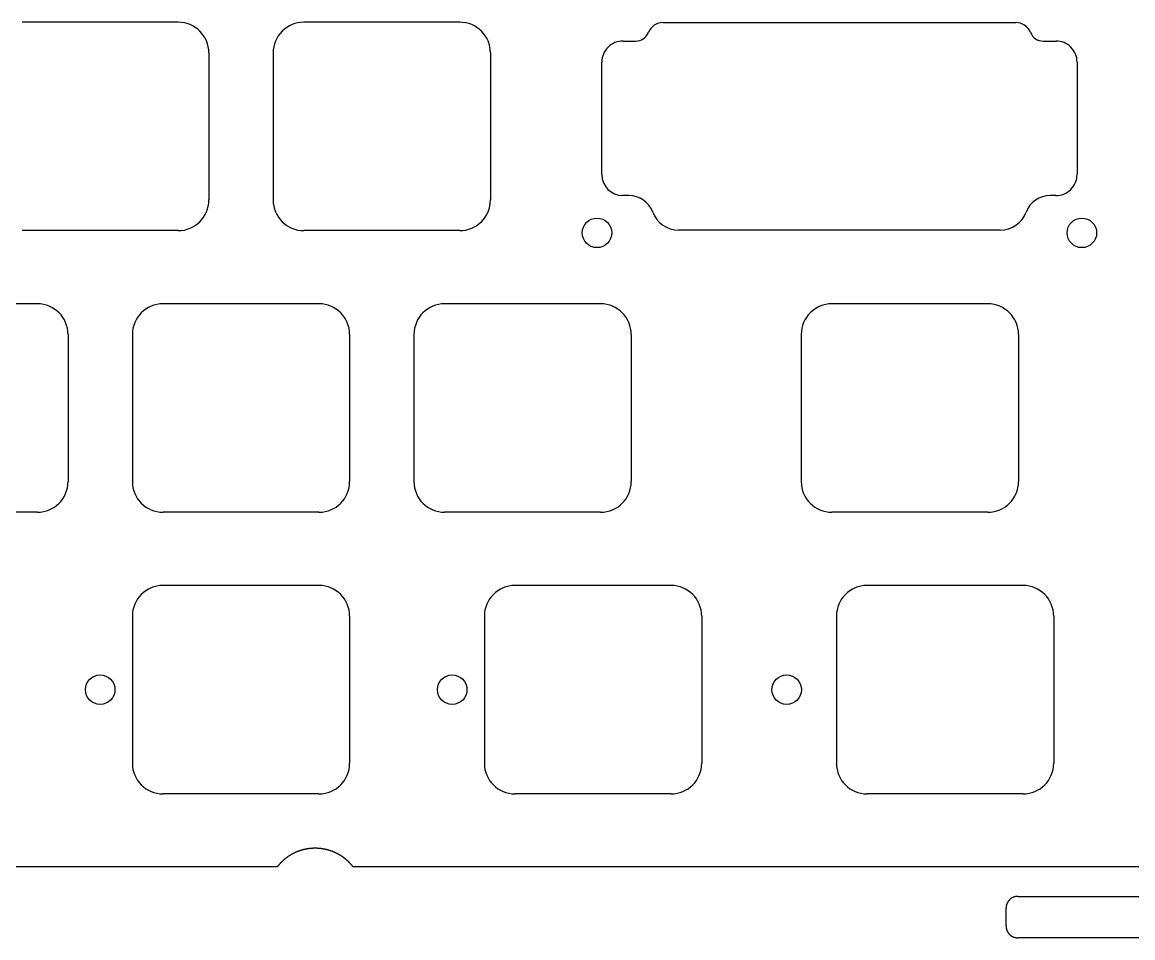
# Model space of a CAD drawing. Header units: millimetres. Extents: x -11 to 340, y -118 to 18.
# Drawn here: x 199.5 to 274.6, y -116.8 to -54.9 of the extents above; entities that cross this region are included whole.
import ezdxf

# ---------------------------------------------------------------- set-up
doc = ezdxf.new("R2010")
doc.units = ezdxf.units.MM
doc.header["$MEASUREMENT"] = 0
doc.layers.add('BLACK', color=7, linetype='CONTINUOUS')

msp = doc.modelspace()

# ---------------------------------------------------------------- linework, layer by layer
at = {"layer": 'BLACK', "linetype": 'Continuous'}
for p, q in [((199.512501, -54.862502), (199.512501, -54.8625)), ((210.0625, -54.8625), (199.512501, -54.8625)), ((218.562501, -54.862502), (218.562501, -54.8625)), ((229.1125, -54.8625), (218.562501, -54.8625)), ((242.866125, -54.884911), (242.866125, -54.8849)), ((242.866125, -54.8849), (266.721325, -54.8849)), ((240.155262, -56.13706), (241.008825, -56.13706)), ((241.008825, -56.137048), (241.008825, -56.13706)), ((268.578525, -56.13706), (269.444125, -56.13706)), ((212.137501, -56.9375), (212.137501, -66.8875)), ((216.487501, -56.9375), (216.487501, -66.8875)), ((231.187501, -56.9375), (231.187501, -66.8875)), ((238.718235, -65.16294), (238.718235, -57.5622)), ((270.869115, -57.56206), (270.869115, -65.1629)), ((240.547325, -66.58794), (240.143225, -66.58794)), ((269.432208, -66.58794), (269.040075, -66.58794)), ((210.062501, -68.9625), (199.5125, -68.9625)), ((210.062501, -68.962501), (210.062501, -68.9625)), ((229.112501, -68.9625), (218.5625, -68.9625)), ((229.112501, -68.962501), (229.112501, -68.9625)), ((265.669175, -68.92441), (243.918325, -68.92441)), ((200.5375, -73.9125), (189.9875, -73.9125)), ((219.5875, -73.9125), (209.0375, -73.9125)), ((238.6375, -73.9125), (228.087499, -73.9125)), ((264.83125, -73.9125), (254.281249, -73.9125)), ((202.6125, -75.9875), (202.6125, -85.9375)), ((202.612502, -75.9875), (202.6125, -75.9875)), ((206.9625, -75.9875), (206.9625, -85.9375)), ((221.6625, -75.9875), (221.6625, -85.9375)), ((221.662502, -75.9875), (221.6625, -75.9875)), ((226.0125, -75.9875), (226.0125, -85.937501)), ((240.7125, -75.9875), (240.7125, -85.9375)), ((252.20625, -75.9875), (252.20625, -85.937501)), ((266.90625, -75.9875), (266.90625, -85.9375)), ((200.5375, -88.0125), (189.9875, -88.0125)), ((219.5875, -88.0125), (209.0375, -88.0125)), ((238.6375, -88.0125), (228.0875, -88.0125)), ((264.83125, -88.0125), (254.28125, -88.0125)), ((219.5875, -92.9625), (209.037499, -92.9625)), ((243.4, -92.9625), (232.849999, -92.9625)), ((267.2125, -92.9625), (256.662499, -92.9625)), ((206.9625, -95.0375), (206.9625, -104.987501)), ((221.6625, -95.0375), (221.6625, -104.9875)), ((230.775, -95.0375), (230.775, -104.987501)), ((245.475, -95.0375), (245.475, -104.9875)), ((254.5875, -95.0375), (254.5875, -104.987501)), ((269.2875, -95.0375), (269.2875, -104.9875)), ((219.5875, -107.0625), (209.0375, -107.0625)), ((243.4, -107.0625), (232.85, -107.0625)), ((267.2125, -107.0625), (256.6625, -107.0625)), ((217.688993, -111.184133), (217.682042, -111.188222)), ((217.695956, -111.180062), (217.688993, -111.184133)), ((217.702926, -111.176009), (217.695956, -111.180062)), ((217.709907, -111.171973), (217.702926, -111.176009)), ((217.716895, -111.167956), (217.709907, -111.171973)), ((217.723894, -111.163956), (217.716895, -111.167956)), ((217.730901, -111.159974), (217.723894, -111.163956)), ((217.737918, -111.15601), (217.730901, -111.159974)), ((217.744942, -111.152064), (217.737918, -111.15601)), ((217.751978, -111.148135), (217.744942, -111.152064)), ((217.75902, -111.144226), (217.751978, -111.148135)), ((217.766074, -111.140333), (217.75902, -111.144226)), ((217.773134, -111.136459), (217.766074, -111.140333)), ((217.780205, -111.132602), (217.773134, -111.136459)), ((217.787283, -111.128764), (217.780205, -111.132602)), ((217.794372, -111.124943), (217.787283, -111.128764)), ((217.801467, -111.121141), (217.794372, -111.124943)), ((217.808574, -111.117356), (217.801467, -111.121141)), ((217.815687, -111.11359), (217.808574, -111.117356)), ((217.822811, -111.10984), (217.815687, -111.11359)), ((217.829941, -111.106111), (217.822811, -111.10984)), ((217.837082, -111.102398), (217.829941, -111.106111)), ((217.84423, -111.098704), (217.837082, -111.102398)), ((217.851388, -111.095027), (217.84423, -111.098704)), ((217.858553, -111.09137), (217.851388, -111.095027)), ((217.865729, -111.087729), (217.858553, -111.09137)), ((217.87291, -111.084108), (217.865729, -111.087729)), ((217.880103, -111.080503), (217.87291, -111.084108)), ((217.887301, -111.076918), (217.880103, -111.080503)), ((217.894511, -111.07335), (217.887301, -111.076918)), ((217.901726, -111.069802), (217.894511, -111.07335)), ((217.908952, -111.06627), (217.901726, -111.069802)), ((217.916184, -111.062758), (217.908952, -111.06627)), ((217.923427, -111.059263), (217.916184, -111.062758)), ((217.930676, -111.055787), (217.923427, -111.059263)), ((217.937935, -111.052328), (217.930676, -111.055787)), ((217.9452, -111.048889), (217.937935, -111.052328)), ((217.952475, -111.045467), (217.9452, -111.048889)), ((217.959757, -111.042064), (217.952475, -111.045467)), ((217.967048, -111.038679), (217.959757, -111.042064)), ((217.974346, -111.035313), (217.967048, -111.038679)), ((217.981653, -111.031964), (217.974346, -111.035313)), ((217.988967, -111.028634), (217.981653, -111.031964)), ((217.996291, -111.025322), (217.988967, -111.028634)), ((218.00362, -111.022029), (217.996291, -111.025322)), ((218.01096, -111.018754), (218.00362, -111.022029)), ((218.018305, -111.015498), (218.01096, -111.018754)), ((218.02566, -111.01226), (218.018305, -111.015498)), ((218.033021, -111.009041), (218.02566, -111.01226)), ((218.040392, -111.005839), (218.033021, -111.009041)), ((218.047768, -111.002657), (218.040392, -111.005839)), ((218.055154, -110.999492), (218.047768, -111.002657)), ((218.062546, -110.996347), (218.055154, -110.999492)), ((218.069947, -110.993219), (218.062546, -110.996347)), ((218.077354, -110.990111), (218.069947, -110.993219)), ((218.084771, -110.987021), (218.077354, -110.990111)), ((218.092193, -110.983949), (218.084771, -110.987021)), ((218.099624, -110.980896), (218.092193, -110.983949)), ((218.107061, -110.977862), (218.099624, -110.980896)), ((218.114508, -110.974846), (218.107061, -110.977862)), ((218.121959, -110.971849), (218.114508, -110.974846)), ((218.129421, -110.96887), (218.121959, -110.971849)), ((218.136887, -110.96591), (218.129421, -110.96887)), ((218.144363, -110.962968), (218.136887, -110.96591)), ((218.151844, -110.960046), (218.144363, -110.962968)), ((218.159334, -110.957141), (218.151844, -110.960046)), ((218.166829, -110.954256), (218.159334, -110.957141)), ((218.174334, -110.951389), (218.166829, -110.954256)), ((218.181844, -110.948542), (218.174334, -110.951389)), ((218.189362, -110.945712), (218.181844, -110.948542)), ((218.196886, -110.942902), (218.189362, -110.945712)), ((218.204419, -110.94011), (218.196886, -110.942902)), ((218.211956, -110.937337), (218.204419, -110.94011)), ((218.219503, -110.934582), (218.211956, -110.937337)), ((218.227054, -110.931847), (218.219503, -110.934582)), ((218.234615, -110.92913), (218.227054, -110.931847)), ((218.24218, -110.926433), (218.234615, -110.92913)), ((218.249754, -110.923753), (218.24218, -110.926433)), ((218.257332, -110.921094), (218.249754, -110.923753)), ((218.264919, -110.918452), (218.257332, -110.921094)), ((218.272511, -110.91583), (218.264919, -110.918452)), ((218.280112, -110.913226), (218.272511, -110.91583)), ((218.287717, -110.910642), (218.280112, -110.913226)), ((218.295331, -110.908076), (218.287717, -110.910642)), ((218.302949, -110.905529), (218.295331, -110.908076)), ((218.310576, -110.903001), (218.302949, -110.905529)), ((218.318207, -110.900492), (218.310576, -110.903001)), ((218.325846, -110.898002), (218.318207, -110.900492)), ((218.33349, -110.895531), (218.325846, -110.898002)), ((218.341142, -110.893079), (218.33349, -110.895531)), ((218.348798, -110.890646), (218.341142, -110.893079)), ((218.356463, -110.888232), (218.348798, -110.890646)), ((218.364131, -110.885838), (218.356463, -110.888232)), ((218.371808, -110.883461), (218.364131, -110.885838)), ((218.379489, -110.881105), (218.371808, -110.883461)), ((218.387178, -110.878767), (218.379489, -110.881105)), ((218.394871, -110.876449), (218.387178, -110.878767)), ((218.402573, -110.874149), (218.394871, -110.876449)), ((218.410278, -110.871869), (218.402573, -110.874149)), ((218.41799, -110.869607), (218.410278, -110.871869)), ((218.425707, -110.867365), (218.41799, -110.869607)), ((218.433432, -110.865142), (218.425707, -110.867365)), ((218.44116, -110.862938), (218.433432, -110.865142)), ((218.448896, -110.860753), (218.44116, -110.862938)), ((218.456636, -110.858588), (218.448896, -110.860753)), ((218.464383, -110.856441), (218.456636, -110.858588)), ((218.472134, -110.854315), (218.464383, -110.856441)), ((218.479893, -110.852206), (218.472134, -110.854315)), ((218.487655, -110.850118), (218.479893, -110.852206)), ((218.495425, -110.848048), (218.487655, -110.850118)), ((218.503198, -110.845998), (218.495425, -110.848048)), ((218.510978, -110.843967), (218.503198, -110.845998)), ((218.518762, -110.841956), (218.510978, -110.843967)), ((218.526553, -110.839963), (218.518762, -110.841956)), ((218.534348, -110.837991), (218.526553, -110.839963)), ((218.542149, -110.836037), (218.534348, -110.837991)), ((218.549954, -110.834103), (218.542149, -110.836037)), ((218.557766, -110.832187), (218.549954, -110.834103)), ((218.565581, -110.830292), (218.557766, -110.832187)), ((218.573403, -110.828416), (218.565581, -110.830292)), ((218.581228, -110.826559), (218.573403, -110.828416)), ((218.58906, -110.824721), (218.581228, -110.826559)), ((218.596895, -110.822903), (218.58906, -110.824721)), ((218.604737, -110.821104), (218.596895, -110.822903)), ((218.612582, -110.819325), (218.604737, -110.821104)), ((218.620433, -110.817565), (218.612582, -110.819325)), ((218.628287, -110.815825), (218.620433, -110.817565)), ((218.636148, -110.814104), (218.628287, -110.815825)), ((218.644011, -110.812403), (218.636148, -110.814104)), ((218.651881, -110.81072), (218.644011, -110.812403)), ((218.659754, -110.809058), (218.651881, -110.81072)), ((218.667633, -110.807415), (218.659754, -110.809058)), ((218.675515, -110.805792), (218.667633, -110.807415)), ((218.683403, -110.804187), (218.675515, -110.805792)), ((218.691293, -110.802603), (218.683403, -110.804187)), ((218.69919, -110.801038), (218.691293, -110.802603)), ((218.707089, -110.799493), (218.69919, -110.801038)), ((218.714994, -110.797967), (218.707089, -110.799493)), ((218.722902, -110.796461), (218.714994, -110.797967)), ((218.730815, -110.794974), (218.722902, -110.796461)), ((218.738731, -110.793507), (218.730815, -110.794974)), ((218.746653, -110.792059), (218.738731, -110.793507)), ((218.754577, -110.790632), (218.746653, -110.792059)), ((218.762506, -110.789223), (218.754577, -110.790632)), ((218.770438, -110.787835), (218.762506, -110.789223)), ((218.778375, -110.786466), (218.770438, -110.787835)), ((218.786315, -110.785117), (218.778375, -110.786466)), ((218.794259, -110.783787), (218.786315, -110.785117)), ((218.802206, -110.782477), (218.794259, -110.783787)), ((218.810158, -110.781186), (218.802206, -110.782477)), ((218.818113, -110.779916), (218.810158, -110.781186)), ((218.826072, -110.778665), (218.818113, -110.779916)), ((218.834033, -110.777434), (218.826072, -110.778665)), ((218.841999, -110.776222), (218.834033, -110.777434)), ((218.849968, -110.77503), (218.841999, -110.776222)), ((218.857941, -110.773858), (218.849968, -110.77503)), ((218.865916, -110.772706), (218.857941, -110.773858)), ((218.873895, -110.771573), (218.865916, -110.772706)), ((218.881877, -110.77046), (218.873895, -110.771573)), ((218.889863, -110.769367), (218.881877, -110.77046)), ((218.89785, -110.768294), (218.889863, -110.769367)), ((218.905843, -110.76724), (218.89785, -110.768294)), ((218.913837, -110.766207), (218.905843, -110.76724)), ((218.921835, -110.765193), (218.913837, -110.766207)), ((218.929834, -110.764198), (218.921835, -110.765193)), ((218.937838, -110.763224), (218.929834, -110.764198)), ((218.945844, -110.762269), (218.937838, -110.763224)), ((218.953854, -110.761335), (218.945844, -110.762269)), ((218.961865, -110.76042), (218.953854, -110.761335)), ((218.96988, -110.759525), (218.961865, -110.76042)), ((218.977896, -110.758649), (218.96988, -110.759525)), ((218.985916, -110.757794), (218.977896, -110.758649)), ((218.993937, -110.756958), (218.985916, -110.757794)), ((219.001962, -110.756143), (218.993937, -110.756958)), ((219.009989, -110.755347), (219.001962, -110.756143)), ((219.018019, -110.754571), (219.009989, -110.755347)), ((219.02605, -110.753815), (219.018019, -110.754571)), ((219.034084, -110.753078), (219.02605, -110.753815)), ((219.04212, -110.752362), (219.034084, -110.753078)), ((219.050159, -110.751666), (219.04212, -110.752362)), ((219.058198, -110.750989), (219.050159, -110.751666)), ((219.066241, -110.750333), (219.058198, -110.750989)), ((219.074285, -110.749696), (219.066241, -110.750333)), ((219.082332, -110.749079), (219.074285, -110.749696)), ((219.09038, -110.748482), (219.082332, -110.749079)), ((219.098431, -110.747905), (219.09038, -110.748482)), ((219.106482, -110.747348), (219.098431, -110.747905)), ((219.114536, -110.746811), (219.106482, -110.747348)), ((219.122591, -110.746294), (219.114536, -110.746811)), ((219.130649, -110.745797), (219.122591, -110.746294)), ((219.138707, -110.745319), (219.130649, -110.745797)), ((219.146767, -110.744862), (219.138707, -110.745319)), ((219.154828, -110.744425), (219.146767, -110.744862)), ((219.162892, -110.744007), (219.154828, -110.744425)), ((219.170956, -110.74361), (219.162892, -110.744007)), ((219.179022, -110.743232), (219.170956, -110.74361)), ((219.187089, -110.742875), (219.179022, -110.743232)), ((219.195157, -110.742537), (219.187089, -110.742875)), ((219.203226, -110.74222), (219.195157, -110.742537)), ((219.211297, -110.741922), (219.203226, -110.74222)), ((219.219368, -110.741644), (219.211297, -110.741922)), ((219.227441, -110.741387), (219.219368, -110.741644)), ((219.235514, -110.741149), (219.227441, -110.741387)), ((219.243589, -110.740931), (219.235514, -110.741149)), ((219.251664, -110.740734), (219.243589, -110.740931)), ((219.259741, -110.740556), (219.251664, -110.740734)), ((219.267817, -110.740398), (219.259741, -110.740556)), ((219.275895, -110.740261), (219.267817, -110.740398)), ((219.283972, -110.740143), (219.275895, -110.740261)), ((219.292051, -110.740045), (219.283972, -110.740143)), ((219.30013, -110.739968), (219.292051, -110.740045)), ((219.30821, -110.73991), (219.30013, -110.739968)), ((219.31629, -110.739872), (219.30821, -110.73991)), ((219.324371, -110.739854), (219.31629, -110.739872)), ((219.332451, -110.739857), (219.324371, -110.739854)), ((219.340532, -110.739879), (219.332451, -110.739857)), ((219.348613, -110.739921), (219.340532, -110.739879)), ((219.356695, -110.739984), (219.348613, -110.739921)), ((219.364776, -110.740066), (219.356695, -110.739984)), ((219.372857, -110.740168), (219.364776, -110.740066)), ((219.380938, -110.740291), (219.372857, -110.740168)), ((219.38902, -110.740433), (219.380938, -110.740291)), ((219.397101, -110.740595), (219.38902, -110.740433)), ((219.405182, -110.740778), (219.397101, -110.740595)), ((219.413262, -110.74098), (219.405182, -110.740778)), ((219.421343, -110.741202), (219.413262, -110.74098)), ((219.429423, -110.741445), (219.421343, -110.741202)), ((219.437503, -110.741707), (219.429423, -110.741445)), ((219.445582, -110.741989), (219.437503, -110.741707)), ((219.453661, -110.742292), (219.445582, -110.741989)), ((219.461738, -110.742614), (219.453661, -110.742292)), ((219.469816, -110.742956), (219.461738, -110.742614)), ((219.477892, -110.743319), (219.469816, -110.742956)), ((219.485969, -110.743701), (219.477892, -110.743319)), ((219.494044, -110.744103), (219.485969, -110.743701)), ((219.502118, -110.744526), (219.494044, -110.744103)), ((219.510191, -110.744968), (219.502118, -110.744526)), ((219.518264, -110.74543), (219.510191, -110.744968)), ((219.526335, -110.745912), (219.518264, -110.74543)), ((219.534406, -110.746415), (219.526335, -110.745912)), ((219.542475, -110.746937), (219.534406, -110.746415)), ((219.550543, -110.747479), (219.542475, -110.746937)), ((219.55861, -110.748041), (219.550543, -110.747479)), ((219.566675, -110.748623), (219.55861, -110.748041)), ((219.574739, -110.749225), (219.566675, -110.748623)), ((219.582802, -110.749847), (219.574739, -110.749225)), ((219.590863, -110.750489), (219.582802, -110.749847)), ((219.598923, -110.751151), (219.590863, -110.750489)), ((219.606981, -110.751833), (219.598923, -110.751151)), ((219.615038, -110.752534), (219.606981, -110.751833)), ((219.623093, -110.753256), (219.615038, -110.752534)), ((219.631146, -110.753998), (219.623093, -110.753256)), ((219.639197, -110.754759), (219.631146, -110.753998)), ((219.647247, -110.75554), (219.639197, -110.754759)), ((219.655294, -110.756342), (219.647247, -110.75554)), ((219.66334, -110.757163), (219.655294, -110.756342)), ((219.671384, -110.758004), (219.66334, -110.757163)), ((219.679425, -110.758865), (219.671384, -110.758004)), ((219.687465, -110.759746), (219.679425, -110.758865)), ((219.695502, -110.760647), (219.687465, -110.759746)), ((219.703537, -110.761568), (219.695502, -110.760647)), ((219.711569, -110.762508), (219.703537, -110.761568)), ((219.7196, -110.763469), (219.711569, -110.762508)), ((219.735653, -110.765449), (219.7196, -110.763469)), ((219.751696, -110.767509), (219.735653, -110.765449)), ((219.767729, -110.769648), (219.751696, -110.767509)), ((219.783751, -110.771866), (219.767729, -110.769648)), ((219.799762, -110.774163), (219.783751, -110.771866)), ((219.81576, -110.77654), (219.799762, -110.774163)), ((219.831746, -110.778995), (219.81576, -110.77654)), ((219.84772, -110.78153), (219.831746, -110.778995)), ((219.86368, -110.784144), (219.84772, -110.78153)), ((219.879627, -110.786836), (219.86368, -110.784144)), ((219.89556, -110.789607), (219.879627, -110.786836)), ((219.911478, -110.792457), (219.89556, -110.789607)), ((219.927382, -110.795385), (219.911478, -110.792457)), ((219.94327, -110.798392), (219.927382, -110.795385)), ((219.959142, -110.801477), (219.94327, -110.798392)), ((219.974998, -110.804641), (219.959142, -110.801477)), ((219.990838, -110.807883), (219.974998, -110.804641)), ((220.00666, -110.811203), (219.990838, -110.807883)), ((220.022465, -110.814601), (220.00666, -110.811203)), ((220.038252, -110.818077), (220.022465, -110.814601)), ((220.05402, -110.821631), (220.038252, -110.818077)), ((220.06977, -110.825262), (220.05402, -110.821631)), ((220.085501, -110.828972), (220.06977, -110.825262)), ((220.101211, -110.832758), (220.085501, -110.828972)), ((220.116902, -110.836623), (220.101211, -110.832758)), ((220.132573, -110.840564), (220.116902, -110.836623)), ((220.148222, -110.844583), (220.132573, -110.840564)), ((220.16385, -110.848679), (220.148222, -110.844583)), ((220.179456, -110.852852), (220.16385, -110.848679)), ((220.19504, -110.857102), (220.179456, -110.852852)), ((220.210602, -110.861428), (220.19504, -110.857102)), ((220.226141, -110.865831), (220.210602, -110.861428)), ((220.241656, -110.870311), (220.226141, -110.865831)), ((220.257147, -110.874867), (220.241656, -110.870311)), ((220.272614, -110.879499), (220.257147, -110.874867)), ((220.288057, -110.884207), (220.272614, -110.879499)), ((220.303474, -110.888992), (220.288057, -110.884207)), ((220.318866, -110.893852), (220.303474, -110.888992)), ((220.334233, -110.898788), (220.318866, -110.893852)), ((220.349573, -110.903799), (220.334233, -110.898788)), ((220.364886, -110.908886), (220.349573, -110.903799)), ((220.380172, -110.914048), (220.364886, -110.908886)), ((220.395431, -110.919285), (220.380172, -110.914048)), ((220.410662, -110.924598), (220.395431, -110.919285)), ((220.425865, -110.929985), (220.410662, -110.924598)), ((220.44104, -110.935447), (220.425865, -110.929985)), ((220.456185, -110.940983), (220.44104, -110.935447)), ((220.471301, -110.946594), (220.456185, -110.940983)), ((220.486388, -110.952279), (220.471301, -110.946594)), ((220.501444, -110.958038), (220.486388, -110.952279)), ((220.51647, -110.963872), (220.501444, -110.958038)), ((220.531464, -110.969779), (220.51647, -110.963872)), ((220.546428, -110.975759), (220.531464, -110.969779)), ((220.56136, -110.981813), (220.546428, -110.975759)), ((220.576261, -110.987941), (220.56136, -110.981813)), ((220.591128, -110.994142), (220.576261, -110.987941)), ((220.605964, -111.000415), (220.591128, -110.994142)), ((220.620766, -111.006762), (220.605964, -111.000415)), ((220.635534, -111.013181), (220.620766, -111.006762)), ((220.650269, -111.019673), (220.635534, -111.013181)), ((220.66497, -111.026237), (220.650269, -111.019673)), ((220.679637, -111.032873), (220.66497, -111.026237)), ((220.694269, -111.039581), (220.679637, -111.032873)), ((220.708865, -111.046362), (220.694269, -111.039581)), ((220.723426, -111.053213), (220.708865, -111.046362)), ((220.737951, -111.060137), (220.723426, -111.053213)), ((220.75244, -111.067131), (220.737951, -111.060137)), ((220.766893, -111.074197), (220.75244, -111.067131)), ((220.781309, -111.081334), (220.766893, -111.074197)), ((220.795687, -111.088542), (220.781309, -111.081334)), ((220.810029, -111.09582), (220.795687, -111.088542)), ((220.824332, -111.103169), (220.810029, -111.09582)), ((220.838597, -111.110588), (220.824332, -111.103169)), ((220.852824, -111.118077), (220.838597, -111.110588)), ((220.867012, -111.125637), (220.852824, -111.118077)), ((220.881161, -111.133266), (220.867012, -111.125637)), ((220.89527, -111.140964), (220.881161, -111.133266)), ((220.90934, -111.148732), (220.89527, -111.140964)), ((220.92337, -111.15657), (220.90934, -111.148732)), ((220.937359, -111.164476), (220.92337, -111.15657)), ((220.951308, -111.172451), (220.937359, -111.164476)), ((220.965216, -111.180495), (220.951308, -111.172451)), ((220.979083, -111.188608), (220.965216, -111.180495)), ((216.814185, -111.932212), (216.809087, -111.938458)), ((216.819298, -111.925977), (216.814185, -111.932212)), ((216.824426, -111.919756), (216.819298, -111.925977)), ((216.829569, -111.913546), (216.824426, -111.919756)), ((216.834728, -111.907351), (216.829569, -111.913546)), ((216.839903, -111.901167), (216.834728, -111.907351)), ((216.845092, -111.894997), (216.839903, -111.901167)), ((216.850298, -111.888839), (216.845092, -111.894997)), ((216.855518, -111.882695), (216.850298, -111.888839)), ((216.860753, -111.876563), (216.855518, -111.882695)), ((216.866004, -111.870445), (216.860753, -111.876563)), ((216.87127, -111.864339), (216.866004, -111.870445)), ((216.87655, -111.858247), (216.87127, -111.864339)), ((216.881847, -111.852167), (216.87655, -111.858247)), ((216.887158, -111.846101), (216.881847, -111.852167)), ((216.892484, -111.840048), (216.887158, -111.846101)), ((216.897825, -111.834009), (216.892484, -111.840048)), ((216.903181, -111.827982), (216.897825, -111.834009)), ((216.908552, -111.821969), (216.903181, -111.827982)), ((216.913938, -111.815969), (216.908552, -111.821969)), ((216.919338, -111.809983), (216.913938, -111.815969)), ((216.924754, -111.80401), (216.919338, -111.809983)), ((216.930184, -111.798051), (216.924754, -111.80401)), ((216.935629, -111.792104), (216.930184, -111.798051)), ((216.941089, -111.786172), (216.935629, -111.792104)), ((216.946564, -111.780253), (216.941089, -111.786172)), ((216.952053, -111.774348), (216.946564, -111.780253)), ((216.957557, -111.768456), (216.952053, -111.774348)), ((216.963075, -111.762578), (216.957557, -111.768456)), ((216.968608, -111.756714), (216.963075, -111.762578)), ((216.974155, -111.750864), (216.968608, -111.756714)), ((216.979717, -111.745027), (216.974155, -111.750864)), ((216.985294, -111.739204), (216.979717, -111.745027)), ((216.990885, -111.733395), (216.985294, -111.739204)), ((216.99649, -111.7276), (216.990885, -111.733395)), ((217.002109, -111.721819), (216.99649, -111.7276)), ((217.007743, -111.716052), (217.002109, -111.721819)), ((217.013391, -111.710298), (217.007743, -111.716052)), ((217.019054, -111.704559), (217.013391, -111.710298)), ((217.024731, -111.698834), (217.019054, -111.704559)), ((217.030421, -111.693123), (217.024731, -111.698834)), ((217.041845, -111.681744), (217.030421, -111.693123)), ((217.053326, -111.670421), (217.041845, -111.681744)), ((217.064862, -111.659155), (217.053326, -111.670421)), ((217.076454, -111.647947), (217.064862, -111.659155)), ((217.088101, -111.636797), (217.076454, -111.647947)), ((217.099804, -111.625704), (217.088101, -111.636797)), ((217.111561, -111.61467), (217.099804, -111.625704)), ((217.123373, -111.603694), (217.111561, -111.61467)), ((217.135239, -111.592777), (217.123373, -111.603694)), ((217.14716, -111.581919), (217.135239, -111.592777)), ((217.159133, -111.571121), (217.14716, -111.581919)), ((217.171161, -111.560382), (217.159133, -111.571121)), ((217.183241, -111.549703), (217.171161, -111.560382)), ((217.195374, -111.539083), (217.183241, -111.549703)), ((217.20756, -111.528525), (217.195374, -111.539083)), ((217.219798, -111.518027), (217.20756, -111.528525)), ((217.232087, -111.507589), (217.219798, -111.518027)), ((217.244429, -111.497213), (217.232087, -111.507589)), ((217.256821, -111.486898), (217.244429, -111.497213)), ((217.269265, -111.476645), (217.256821, -111.486898)), ((217.281759, -111.466454), (217.269265, -111.476645)), ((217.294304, -111.456325), (217.281759, -111.466454)), ((217.306899, -111.446258), (217.294304, -111.456325)), ((217.319543, -111.436254), (217.306899, -111.446258)), ((217.332237, -111.426313), (217.319543, -111.436254)), ((217.340279, -111.420067), (217.332237, -111.426313)), ((217.346729, -111.415086), (217.340279, -111.420067)), ((217.353188, -111.410123), (217.346729, -111.415086)), ((217.359659, -111.405176), (217.353188, -111.410123)), ((217.366139, -111.400248), (217.359659, -111.405176)), ((217.372631, -111.395335), (217.366139, -111.400248)), ((217.379131, -111.390442), (217.372631, -111.395335)), ((217.385644, -111.385564), (217.379131, -111.390442)), ((217.392165, -111.380705), (217.385644, -111.385564)), ((217.398698, -111.375861), (217.392165, -111.380705)), ((217.405239, -111.371037), (217.398698, -111.375861)), ((217.411793, -111.366228), (217.405239, -111.371037)), ((217.418355, -111.361438), (217.411793, -111.366228)), ((217.424929, -111.356664), (217.418355, -111.361438)), ((217.431512, -111.351908), (217.424929, -111.356664)), ((217.438106, -111.347169), (217.431512, -111.351908)), ((217.444709, -111.342448), (217.438106, -111.347169)), ((217.451324, -111.337744), (217.444709, -111.342448)), ((217.457947, -111.333058), (217.451324, -111.337744)), ((217.464582, -111.328388), (217.457947, -111.333058)), ((217.471225, -111.323736), (217.464582, -111.328388)), ((217.47788, -111.319101), (217.471225, -111.323736)), ((217.484543, -111.314485), (217.47788, -111.319101)), ((217.491218, -111.309885), (217.484543, -111.314485)), ((217.497901, -111.305303), (217.491218, -111.309885)), ((217.504596, -111.300738), (217.497901, -111.305303)), ((217.511299, -111.296191), (217.504596, -111.300738)), ((217.518014, -111.291661), (217.511299, -111.296191)), ((217.524736, -111.287149), (217.518014, -111.291661)), ((217.531471, -111.282654), (217.524736, -111.287149)), ((217.538213, -111.278177), (217.531471, -111.282654)), ((217.544967, -111.273717), (217.538213, -111.278177)), ((217.551729, -111.269275), (217.544967, -111.273717)), ((217.558502, -111.26485), (217.551729, -111.269275)), ((217.565283, -111.260444), (217.558502, -111.26485)), ((217.572076, -111.256054), (217.565283, -111.260444)), ((217.578877, -111.251682), (217.572076, -111.256054)), ((217.585689, -111.247327), (217.578877, -111.251682)), ((217.592508, -111.242991), (217.585689, -111.247327)), ((217.59934, -111.238672), (217.592508, -111.242991)), ((217.606179, -111.234371), (217.59934, -111.238672)), ((217.613029, -111.230086), (217.606179, -111.234371)), ((217.619887, -111.225821), (217.613029, -111.230086)), ((217.626756, -111.221572), (217.619887, -111.225821)), ((217.633633, -111.217342), (217.626756, -111.221572)), ((217.640522, -111.213128), (217.633633, -111.217342)), ((217.647417, -111.208933), (217.640522, -111.213128)), ((217.654324, -111.204755), (217.647417, -111.208933)), ((217.661239, -111.200596), (217.654324, -111.204755)), ((217.668164, -111.196453), (217.661239, -111.200596)), ((217.675097, -111.192329), (217.668164, -111.196453)), ((217.682042, -111.188222), (217.675097, -111.192329)), ((220.992908, -111.196788), (220.979083, -111.188608)), ((221.006692, -111.205037), (220.992908, -111.196788)), ((221.020433, -111.213354), (221.006692, -111.205037)), ((221.034132, -111.221739), (221.020433, -111.213354)), ((221.047789, -111.230192), (221.034132, -111.221739)), ((221.061402, -111.238712), (221.047789, -111.230192)), ((221.074973, -111.247299), (221.061402, -111.238712)), ((221.088499, -111.255953), (221.074973, -111.247299)), ((221.101982, -111.264674), (221.088499, -111.255953)), ((221.115421, -111.273462), (221.101982, -111.264674)), ((221.128816, -111.282317), (221.115421, -111.273462)), ((221.142166, -111.291238), (221.128816, -111.282317)), ((221.155472, -111.300225), (221.142166, -111.291238)), ((221.168732, -111.309278), (221.155472, -111.300225)), ((221.181947, -111.318397), (221.168732, -111.309278)), ((221.195116, -111.327582), (221.181947, -111.318397)), ((221.208239, -111.336832), (221.195116, -111.327582)), ((221.221317, -111.346147), (221.208239, -111.336832)), ((221.234348, -111.355528), (221.221317, -111.346147)), ((221.247332, -111.364974), (221.234348, -111.355528)), ((221.26027, -111.374484), (221.247332, -111.364974)), ((221.27316, -111.384059), (221.26027, -111.374484)), ((221.286003, -111.393699), (221.27316, -111.384059)), ((221.298799, -111.403402), (221.286003, -111.393699)), ((221.311546, -111.41317), (221.298799, -111.403402)), ((221.324246, -111.423002), (221.311546, -111.41317)), ((221.336897, -111.432897), (221.324246, -111.423002)), ((221.3495, -111.442856), (221.336897, -111.432897)), ((221.362054, -111.452879), (221.3495, -111.442856)), ((221.37456, -111.462965), (221.362054, -111.452879)), ((221.387016, -111.473113), (221.37456, -111.462965)), ((221.399422, -111.483325), (221.387016, -111.473113)), ((221.411779, -111.493599), (221.399422, -111.483325)), ((221.424087, -111.503936), (221.411779, -111.493599)), ((221.436344, -111.514336), (221.424087, -111.503936)), ((221.448551, -111.524797), (221.436344, -111.514336)), ((221.460707, -111.535321), (221.448551, -111.524797)), ((221.472813, -111.545906), (221.460707, -111.535321)), ((221.484868, -111.556554), (221.472813, -111.545906)), ((221.496872, -111.567262), (221.484868, -111.556554)), ((221.508825, -111.578033), (221.496872, -111.567262)), ((221.520726, -111.588864), (221.508825, -111.578033)), ((221.532575, -111.599757), (221.520726, -111.588864)), ((221.544373, -111.61071), (221.532575, -111.599757)), ((221.556118, -111.621724), (221.544373, -111.61071)), ((221.567812, -111.632799), (221.556118, -111.621724)), ((221.579453, -111.643935), (221.567812, -111.632799)), ((221.591041, -111.65513), (221.579453, -111.643935)), ((221.602576, -111.666386), (221.591041, -111.65513)), ((221.614059, -111.677702), (221.602576, -111.666386)), ((221.625488, -111.689077), (221.614059, -111.677702)), ((221.636864, -111.700513), (221.625488, -111.689077)), ((221.648186, -111.712008), (221.636864, -111.700513)), ((221.659454, -111.723562), (221.648186, -111.712008)), ((221.670669, -111.735175), (221.659454, -111.723562)), ((221.681829, -111.746848), (221.670669, -111.735175)), ((221.692936, -111.75858), (221.681829, -111.746848)), ((221.703988, -111.77037), (221.692936, -111.75858)), ((221.714985, -111.782219), (221.703988, -111.77037)), ((221.725927, -111.794127), (221.714985, -111.782219)), ((221.736815, -111.806093), (221.725927, -111.794127)), ((221.747647, -111.818117), (221.736815, -111.806093)), ((221.758424, -111.8302), (221.747647, -111.818117)), ((221.769146, -111.84234), (221.758424, -111.8302)), ((221.779812, -111.854538), (221.769146, -111.84234)), ((221.790423, -111.866794), (221.779812, -111.854538)), ((221.800977, -111.879108), (221.790423, -111.866794)), ((221.811476, -111.891479), (221.800977, -111.879108)), ((221.821918, -111.903907), (221.811476, -111.891479)), ((221.832303, -111.916393), (221.821918, -111.903907)), ((221.842633, -111.928935), (221.832303, -111.916393)), ((221.852905, -111.941535), (221.842633, -111.928935)), ((216.76605, -111.9925), (172.55625, -111.9925)), ((216.773842, -111.98254), (216.76605, -111.9925)), ((216.77883, -111.976205), (216.773842, -111.98254)), ((216.783834, -111.969883), (216.77883, -111.976205)), ((216.788853, -111.963573), (216.783834, -111.969883)), ((216.793888, -111.957275), (216.788853, -111.963573)), ((216.798939, -111.95099), (216.793888, -111.957275)), ((216.804005, -111.944718), (216.798939, -111.95099)), ((216.809087, -111.938458), (216.804005, -111.944718)), ((221.863121, -111.954191), (221.852905, -111.941535)), ((221.873279, -111.966904), (221.863121, -111.954191)), ((221.883381, -111.979674), (221.873279, -111.966904)), ((221.893425, -111.9925), (221.883381, -111.979674)), ((286.3125, -111.9925), (221.893425, -111.9925)), ((266.341398, -114.188008), (266.33534, -114.193266)), ((266.347508, -114.182811), (266.341398, -114.188008)), ((266.353668, -114.177676), (266.347508, -114.182811)), ((266.359878, -114.172603), (266.353668, -114.177676)), ((266.366138, -114.167593), (266.359878, -114.172603)), ((266.372446, -114.162647), (266.366138, -114.167593)), ((266.378803, -114.157765), (266.372446, -114.162647)), ((266.385206, -114.152947), (266.378803, -114.157765)), ((266.391657, -114.148194), (266.385206, -114.152947)), ((266.398153, -114.143507), (266.391657, -114.148194)), ((266.404694, -114.138885), (266.398153, -114.143507)), ((266.41128, -114.134331), (266.404694, -114.138885)), ((266.417909, -114.129843), (266.41128, -114.134331)), ((266.424582, -114.125422), (266.417909, -114.129843)), ((266.431297, -114.12107), (266.424582, -114.125422)), ((266.438054, -114.116785), (266.431297, -114.12107)), ((266.444851, -114.11257), (266.438054, -114.116785)), ((266.451689, -114.108423), (266.444851, -114.11257)), ((266.458566, -114.104346), (266.451689, -114.108423)), ((266.465482, -114.100339), (266.458566, -114.104346)), ((266.472436, -114.096402), (266.465482, -114.100339)), ((266.479427, -114.092536), (266.472436, -114.096402)), ((266.486455, -114.088741), (266.479427, -114.092536)), ((266.493519, -114.085017), (266.486455, -114.088741)), ((266.500618, -114.081366), (266.493519, -114.085017)), ((266.507752, -114.077786), (266.500618, -114.081366)), ((266.51492, -114.074278), (266.507752, -114.077786)), ((266.522121, -114.070844), (266.51492, -114.074278)), ((266.529354, -114.067482), (266.522121, -114.070844)), ((266.53662, -114.064194), (266.529354, -114.067482)), ((266.543916, -114.060979), (266.53662, -114.064194)), ((266.551243, -114.057838), (266.543916, -114.060979)), ((266.5586, -114.054772), (266.551243, -114.057838)), ((266.565986, -114.051779), (266.5586, -114.054772)), ((266.573401, -114.048862), (266.565986, -114.051779)), ((266.580844, -114.046019), (266.573401, -114.048862)), ((266.588314, -114.043251), (266.580844, -114.046019)), ((266.59581, -114.040559), (266.588314, -114.043251)), ((266.603333, -114.037942), (266.59581, -114.040559)), ((266.61088, -114.035401), (266.603333, -114.037942)), ((266.618453, -114.032936), (266.61088, -114.035401)), ((266.62605, -114.030547), (266.618453, -114.032936)), ((266.63367, -114.028235), (266.62605, -114.030547)), ((266.641314, -114.025999), (266.63367, -114.028235)), ((266.64898, -114.02384), (266.641314, -114.025999)), ((266.656667, -114.021757), (266.64898, -114.02384)), ((266.664376, -114.019752), (266.656667, -114.021757)), ((266.672106, -114.017824), (266.664376, -114.019752)), ((266.679856, -114.015973), (266.672106, -114.017824)), ((266.687625, -114.0142), (266.679856, -114.015973)), ((266.695414, -114.012504), (266.687625, -114.0142)), ((266.70322, -114.010886), (266.695414, -114.012504)), ((266.711045, -114.009346), (266.70322, -114.010886)), ((266.718888, -114.007884), (266.711045, -114.009346)), ((266.726747, -114.0065), (266.718888, -114.007884)), ((266.734623, -114.005194), (266.726747, -114.0065)), ((266.742515, -114.003967), (266.734623, -114.005194)), ((266.750422, -114.002818), (266.742515, -114.003967)), ((266.758345, -114.001748), (266.750422, -114.002818)), ((266.766282, -114.000756), (266.758345, -114.001748)), ((266.774233, -113.999843), (266.766282, -114.000756)), ((266.782197, -113.999009), (266.774233, -113.999843)), ((266.790175, -113.998254), (266.782197, -113.999009)), ((266.798166, -113.997578), (266.790175, -113.998254)), ((266.806169, -113.996982), (266.798166, -113.997578)), ((266.814184, -113.996464), (266.806169, -113.996982)), ((266.82221, -113.996026), (266.814184, -113.996464)), ((266.830248, -113.995667), (266.82221, -113.996026)), ((266.838296, -113.995388), (266.830248, -113.995667)), ((266.846354, -113.995189), (266.838296, -113.995388)), ((266.854422, -113.995069), (266.846354, -113.995189)), ((266.8625, -113.995029), (266.854422, -113.995069)), ((266.8625, -113.995029), (279.5625, -113.995029)), ((266.062514, -114.790256), (266.0625, -114.794301)), ((266.0625, -114.794301), (266.0625, -114.795029)), ((266.0625, -115.995029), (266.0625, -114.795029)), ((266.062548, -114.786215), (266.062514, -114.790256)), ((266.062601, -114.782174), (266.062548, -114.786215)), ((266.062675, -114.778138), (266.062601, -114.782174)), ((266.062768, -114.774102), (266.062675, -114.778138)), ((266.062882, -114.770071), (266.062768, -114.774102)), ((266.063015, -114.76604), (266.062882, -114.770071)), ((266.063169, -114.762014), (266.063015, -114.76604)), ((266.063342, -114.757988), (266.063169, -114.762014)), ((266.063536, -114.753968), (266.063342, -114.757988)), ((266.063749, -114.749948), (266.063536, -114.753968)), ((266.063982, -114.745933), (266.063749, -114.749948)), ((266.064235, -114.741918), (266.063982, -114.745933)), ((266.064508, -114.737909), (266.064235, -114.741918)), ((266.064801, -114.733901), (266.064508, -114.737909)), ((266.065113, -114.729898), (266.064801, -114.733901)), ((266.065446, -114.725895), (266.065113, -114.729898)), ((266.065798, -114.721899), (266.065446, -114.725895)), ((266.06617, -114.717903), (266.065798, -114.721899)), ((266.066562, -114.713912), (266.06617, -114.717903)), ((266.066974, -114.709923), (266.066562, -114.713912)), ((266.067405, -114.705939), (266.066974, -114.709923)), ((266.067856, -114.701957), (266.067405, -114.705939)), ((266.068327, -114.69798), (266.067856, -114.701957)), ((266.068818, -114.694004), (266.068327, -114.69798)), ((266.069328, -114.690035), (266.068818, -114.694004)), ((266.069858, -114.686066), (266.069328, -114.690035)), ((266.070408, -114.682104), (266.069858, -114.686066)), ((266.070978, -114.678143), (266.070408, -114.682104)), ((266.071567, -114.674189), (266.070978, -114.678143)), ((266.072176, -114.670235), (266.071567, -114.674189)), ((266.072804, -114.666289), (266.072176, -114.670235)), ((266.073453, -114.662344), (266.072804, -114.666289)), ((266.07412, -114.658405), (266.073453, -114.662344)), ((266.074808, -114.654468), (266.07412, -114.658405)), ((266.075515, -114.650538), (266.074808, -114.654468)), ((266.076242, -114.646609), (266.075515, -114.650538)), ((266.076987, -114.642688), (266.076242, -114.646609)), ((266.077753, -114.638768), (266.076987, -114.642688)), ((266.078538, -114.634855), (266.077753, -114.638768)), ((266.079343, -114.630945), (266.078538, -114.634855)), ((266.080167, -114.627041), (266.079343, -114.630945)), ((266.081011, -114.623139), (266.080167, -114.627041)), ((266.081874, -114.619245), (266.081011, -114.623139)), ((266.082757, -114.615353), (266.081874, -114.619245)), ((266.083659, -114.611469), (266.082757, -114.615353)), ((266.08458, -114.607587), (266.083659, -114.611469)), ((266.085521, -114.603712), (266.08458, -114.607587)), ((266.086481, -114.59984), (266.085521, -114.603712)), ((266.087461, -114.595976), (266.086481, -114.59984)), ((266.08846, -114.592114), (266.087461, -114.595976)), ((266.089478, -114.58826), (266.08846, -114.592114)), ((266.090515, -114.584409), (266.089478, -114.58826)), ((266.091572, -114.580566), (266.090515, -114.584409)), ((266.092648, -114.576726), (266.091572, -114.580566)), ((266.093743, -114.572894), (266.092648, -114.576726)), ((266.094858, -114.569065), (266.093743, -114.572894)), ((266.095991, -114.565244), (266.094858, -114.569065)), ((266.097144, -114.561427), (266.095991, -114.565244)), ((266.098316, -114.557618), (266.097144, -114.561427)), ((266.099507, -114.553813), (266.098316, -114.557618)), ((266.100717, -114.550016), (266.099507, -114.553813)), ((266.101947, -114.546222), (266.100717, -114.550016)), ((266.103195, -114.542438), (266.101947, -114.546222)), ((266.104462, -114.538657), (266.103195, -114.542438)), ((266.105748, -114.534884), (266.104462, -114.538657)), ((266.107054, -114.531116), (266.105748, -114.534884)), ((266.108378, -114.527357), (266.107054, -114.531116)), ((266.109721, -114.523602), (266.108378, -114.527357)), ((266.111083, -114.519856), (266.109721, -114.523602)), ((266.112464, -114.516114), (266.111083, -114.519856)), ((266.113864, -114.512381), (266.112464, -114.516114)), ((266.115282, -114.508654), (266.113864, -114.512381)), ((266.116719, -114.504935), (266.115282, -114.508654)), ((266.118176, -114.501221), (266.116719, -114.504935)), ((266.11965, -114.497516), (266.118176, -114.501221)), ((266.121144, -114.493817), (266.11965, -114.497516)), ((266.122656, -114.490126), (266.121144, -114.493817)), ((266.124187, -114.486441), (266.122656, -114.490126)), ((266.125736, -114.482766), (266.124187, -114.486441)), ((266.127304, -114.479096), (266.125736, -114.482766)), ((266.12889, -114.475436), (266.127304, -114.479096)), ((266.130495, -114.471781), (266.12889, -114.475436)), ((266.132118, -114.468136), (266.130495, -114.471781)), ((266.13376, -114.464497), (266.132118, -114.468136)), ((266.13542, -114.460868), (266.13376, -114.464497)), ((266.137098, -114.457245), (266.13542, -114.460868)), ((266.138795, -114.453632), (266.137098, -114.457245)), ((266.14051, -114.450026), (266.138795, -114.453632)), ((266.142243, -114.44643), (266.14051, -114.450026)), ((266.143995, -114.44284), (266.142243, -114.44643)), ((266.145764, -114.43926), (266.143995, -114.44284)), ((266.147552, -114.435687), (266.145764, -114.43926)), ((266.149357, -114.432125), (266.147552, -114.435687)), ((266.151181, -114.428569), (266.149357, -114.432125)), ((266.153022, -114.425024), (266.151181, -114.428569)), ((266.154882, -114.421487), (266.153022, -114.425024)), ((266.15676, -114.41796), (266.154882, -114.421487)), ((266.158655, -114.41444), (266.15676, -114.41796)), ((266.160568, -114.410931), (266.158655, -114.41444)), ((266.162499, -114.40743), (266.160568, -114.410931)), ((266.164448, -114.40394), (266.162499, -114.40743)), ((266.166414, -114.400457), (266.164448, -114.40394)), ((266.168398, -114.396986), (266.166414, -114.400457)), ((266.1704, -114.393523), (266.168398, -114.396986)), ((266.172418, -114.390071), (266.1704, -114.393523)), ((266.174455, -114.386627), (266.172418, -114.390071)), ((266.176509, -114.383194), (266.174455, -114.386627)), ((266.17858, -114.379771), (266.176509, -114.383194)), ((266.180668, -114.376358), (266.17858, -114.379771)), ((266.182775, -114.372954), (266.180668, -114.376358)), ((266.184897, -114.369562), (266.182775, -114.372954)), ((266.187038, -114.366179), (266.184897, -114.369562)), ((266.189195, -114.362807), (266.187038, -114.366179)), ((266.191369, -114.359445), (266.189195, -114.362807)), ((266.19356, -114.356095), (266.191369, -114.359445)), ((266.195769, -114.352754), (266.19356, -114.356095)), ((266.197994, -114.349425), (266.195769, -114.352754)), ((266.200236, -114.346105), (266.197994, -114.349425)), ((266.202495, -114.342798), (266.200236, -114.346105)), ((266.20477, -114.339501), (266.202495, -114.342798)), ((266.207062, -114.336215), (266.20477, -114.339501)), ((266.209371, -114.33294), (266.207062, -114.336215)), ((266.211696, -114.329678), (266.209371, -114.33294)), ((266.214038, -114.326425), (266.211696, -114.329678)), ((266.216396, -114.323185), (266.214038, -114.326425)), ((266.21877, -114.319956), (266.216396, -114.323185)), ((266.221161, -114.316739), (266.21877, -114.319956)), ((266.223568, -114.313534), (266.221161, -114.316739)), ((266.225991, -114.31034), (266.223568, -114.313534)), ((266.22843, -114.307158), (266.225991, -114.31034)), ((266.230885, -114.303989), (266.22843, -114.307158)), ((266.233356, -114.300831), (266.230885, -114.303989)), ((266.235843, -114.297686), (266.233356, -114.300831)), ((266.238346, -114.294552), (266.235843, -114.297686)), ((266.240864, -114.291432), (266.238346, -114.294552)), ((266.243399, -114.288323), (266.240864, -114.291432)), ((266.245948, -114.285227), (266.243399, -114.288323)), ((266.248514, -114.282144), (266.245948, -114.285227)), ((266.251094, -114.279073), (266.248514, -114.282144)), ((266.253691, -114.276015), (266.251094, -114.279073)), ((266.256302, -114.27297), (266.253691, -114.276015)), ((266.258929, -114.269938), (266.256302, -114.27297)), ((266.261571, -114.266919), (266.258929, -114.269938)), ((266.264228, -114.263913), (266.261571, -114.266919)), ((266.2669, -114.26092), (266.264228, -114.263913)), ((266.269587, -114.257941), (266.2669, -114.26092)), ((266.272289, -114.254975), (266.269587, -114.257941)), ((266.275006, -114.252022), (266.272289, -114.254975)), ((266.277738, -114.249083), (266.275006, -114.252022)), ((266.280484, -114.246158), (266.277738, -114.249083)), ((266.283244, -114.243246), (266.280484, -114.246158)), ((266.28602, -114.240348), (266.283244, -114.243246)), ((266.288809, -114.237464), (266.28602, -114.240348)), ((266.291613, -114.234593), (266.288809, -114.237464)), ((266.294432, -114.231737), (266.291613, -114.234593)), ((266.300111, -114.226067), (266.294432, -114.231737)), ((266.305846, -114.220454), (266.300111, -114.226067)), ((266.311636, -114.214899), (266.305846, -114.220454)), ((266.317482, -114.209401), (266.311636, -114.214899)), ((266.323381, -114.203963), (266.317482, -114.209401)), ((266.329334, -114.198584), (266.323381, -114.203963)), ((266.33534, -114.193266), (266.329334, -114.198584)), ((266.0625, -115.995029), (266.06254, -116.003107)), ((266.06254, -116.003107), (266.06266, -116.011175)), ((266.06266, -116.011175), (266.062859, -116.019233)), ((266.062859, -116.019233), (266.063138, -116.027282)), ((266.063138, -116.027282), (266.063497, -116.035319)), ((266.063497, -116.035319), (266.063935, -116.043345)), ((266.063935, -116.043345), (266.064453, -116.05136)), ((266.064453, -116.05136), (266.065049, -116.059363)), ((266.065049, -116.059363), (266.065725, -116.067354)), ((266.065725, -116.067354), (266.06648, -116.075332)), ((266.06648, -116.075332), (266.067314, -116.083296)), ((266.067314, -116.083296), (266.068227, -116.091247)), ((266.068227, -116.091247), (266.069219, -116.099184)), ((266.069219, -116.099184), (266.070289, -116.107107)), ((266.070289, -116.107107), (266.071438, -116.115014)), ((266.071438, -116.115014), (266.072665, -116.122906)), ((266.072665, -116.122906), (266.073971, -116.130782)), ((266.073971, -116.130782), (266.075355, -116.138641)), ((266.075355, -116.138641), (266.076817, -116.146484)), ((266.076817, -116.146484), (266.078357, -116.154309)), ((266.078357, -116.154309), (266.079975, -116.162116)), ((266.079975, -116.162116), (266.081671, -116.169904)), ((266.081671, -116.169904), (266.083444, -116.177674)), ((266.083444, -116.177674), (266.085295, -116.185423)), ((266.085295, -116.185423), (266.087223, -116.193153)), ((266.087223, -116.193153), (266.089228, -116.200862)), ((266.089228, -116.200862), (266.091311, -116.20855)), ((266.091311, -116.20855), (266.09347, -116.216215)), ((266.09347, -116.216215), (266.095706, -116.223859)), ((266.095706, -116.223859), (266.098018, -116.231479)), ((266.098018, -116.231479), (266.100407, -116.239076)), ((266.100407, -116.239076), (266.102872, -116.246649)), ((266.102872, -116.246649), (266.105413, -116.254197)), ((266.105413, -116.254197), (266.10803, -116.261719)), ((266.10803, -116.261719), (266.110722, -116.269216)), ((266.110722, -116.269216), (266.11349, -116.276686)), ((266.11349, -116.276686), (266.116333, -116.284128)), ((266.116333, -116.284128), (266.11925, -116.291543)), ((266.11925, -116.291543), (266.122243, -116.298929)), ((266.122243, -116.298929), (266.125309, -116.306286)), ((266.125309, -116.306286), (266.12845, -116.313613)), ((266.12845, -116.313613), (266.131665, -116.32091)), ((266.131665, -116.32091), (266.134953, -116.328175)), ((266.134953, -116.328175), (266.138315, -116.335408)), ((266.138315, -116.335408), (266.141749, -116.342609)), ((266.141749, -116.342609), (266.145257, -116.349777)), ((266.145257, -116.349777), (266.148837, -116.356911)), ((266.148837, -116.356911), (266.152488, -116.36401)), ((266.152488, -116.36401), (266.156212, -116.371074)), ((266.156212, -116.371074), (266.160007, -116.378102)), ((266.160007, -116.378102), (266.163873, -116.385094)), ((266.163873, -116.385094), (266.16781, -116.392048)), ((266.16781, -116.392048), (266.171817, -116.398964)), ((266.171817, -116.398964), (266.175894, -116.405841)), ((266.175894, -116.405841), (266.18004, -116.412678)), ((266.18004, -116.412678), (266.184256, -116.419476)), ((266.184256, -116.419476), (266.18854, -116.426232)), ((266.18854, -116.426232), (266.192893, -116.432947)), ((266.192893, -116.432947), (266.197314, -116.43962)), ((266.197314, -116.43962), (266.201801, -116.446249)), ((266.201801, -116.446249), (266.206356, -116.452835)), ((266.206356, -116.452835), (266.210978, -116.459376)), ((266.210978, -116.459376), (266.215665, -116.465873)), ((266.215665, -116.465873), (266.220418, -116.472323)), ((266.220418, -116.472323), (266.225236, -116.478726)), ((266.225236, -116.478726), (266.230118, -116.485083)), ((266.230118, -116.485083), (266.235064, -116.491391)), ((266.235064, -116.491391), (266.240074, -116.497651)), ((266.240074, -116.497651), (266.245147, -116.503861)), ((266.245147, -116.503861), (266.250282, -116.510021)), ((266.250282, -116.510021), (266.255478, -116.516131)), ((266.255478, -116.516131), (266.260736, -116.522189)), ((266.260736, -116.522189), (266.266055, -116.528195)), ((266.266055, -116.528195), (266.271434, -116.534148)), ((266.271434, -116.534148), (266.276872, -116.540047)), ((266.276872, -116.540047), (266.282369, -116.545893)), ((266.282369, -116.545893), (266.287925, -116.551683)), ((266.287925, -116.551683), (266.293538, -116.557418)), ((266.293538, -116.557418), (266.299208, -116.563097)), ((266.299208, -116.563097), (266.302064, -116.565916)), ((266.302064, -116.565916), (266.304934, -116.56872)), ((266.304934, -116.56872), (266.307818, -116.571509)), ((266.307818, -116.571509), (266.310717, -116.574285)), ((266.310717, -116.574285), (266.313628, -116.577045)), ((266.313628, -116.577045), (266.316554, -116.579792)), ((266.316554, -116.579792), (266.319493, -116.582523)), ((266.319493, -116.582523), (266.322446, -116.58524)), ((266.322446, -116.58524), (266.325412, -116.587942)), ((266.325412, -116.587942), (266.328391, -116.590629)), ((266.328391, -116.590629), (266.331384, -116.593301)), ((266.331384, -116.593301), (266.33439, -116.595958)), ((266.33439, -116.595958), (266.337409, -116.5986)), ((266.337409, -116.5986), (266.340441, -116.601227)), ((266.340441, -116.601227), (266.343486, -116.603838)), ((266.343486, -116.603838), (266.346544, -116.606435)), ((266.346544, -116.606435), (266.349614, -116.609015)), ((266.349614, -116.609015), (266.352698, -116.611581)), ((266.352698, -116.611581), (266.355794, -116.61413)), ((266.355794, -116.61413), (266.358902, -116.616665)), ((266.358902, -116.616665), (266.362023, -116.619183)), ((266.362023, -116.619183), (266.365156, -116.621686)), ((266.365156, -116.621686), (266.368302, -116.624173)), ((266.368302, -116.624173), (266.371459, -116.626644)), ((266.371459, -116.626644), (266.374629, -116.629099)), ((266.374629, -116.629099), (266.377811, -116.631538)), ((266.377811, -116.631538), (266.381004, -116.633961)), ((266.381004, -116.633961), (266.38421, -116.636368)), ((266.38421, -116.636368), (266.387427, -116.638759)), ((266.387427, -116.638759), (266.390656, -116.641133)), ((266.390656, -116.641133), (266.393896, -116.643491)), ((266.393896, -116.643491), (266.397148, -116.645833)), ((266.397148, -116.645833), (266.400411, -116.648158)), ((266.400411, -116.648158), (266.403686, -116.650467)), ((266.403686, -116.650467), (266.406971, -116.652759)), ((266.406971, -116.652759), (266.410269, -116.655035)), ((266.410269, -116.655035), (266.413576, -116.657293)), ((266.413576, -116.657293), (266.416895, -116.659535)), ((266.416895, -116.659535), (266.420224, -116.66176)), ((266.420224, -116.66176), (266.423565, -116.663969)), ((266.423565, -116.663969), (266.426916, -116.66616)), ((266.426916, -116.66616), (266.430278, -116.668334)), ((266.430278, -116.668334), (266.43365, -116.670491)), ((266.43365, -116.670491), (266.437033, -116.672632)), ((266.437033, -116.672632), (266.440425, -116.674754)), ((266.440425, -116.674754), (266.443829, -116.676861)), ((266.443829, -116.676861), (266.447241, -116.678949)), ((266.447241, -116.678949), (266.450665, -116.68102)), ((266.450665, -116.68102), (266.454098, -116.683074)), ((266.454098, -116.683074), (266.457541, -116.685111)), ((266.457541, -116.685111), (266.460993, -116.687129)), ((266.460993, -116.687129), (266.464457, -116.689131)), ((266.464457, -116.689131), (266.467928, -116.691115)), ((266.467928, -116.691115), (266.47141, -116.693081)), ((266.47141, -116.693081), (266.474901, -116.69503)), ((266.474901, -116.69503), (266.478402, -116.696961)), ((266.478402, -116.696961), (266.481911, -116.698874)), ((266.481911, -116.698874), (266.48543, -116.700769)), ((266.48543, -116.700769), (266.488957, -116.702647)), ((266.488957, -116.702647), (266.492495, -116.704507)), ((266.492495, -116.704507), (266.49604, -116.706348)), ((266.49604, -116.706348), (266.499595, -116.708172)), ((266.499595, -116.708172), (266.503158, -116.709977)), ((266.503158, -116.709977), (266.506731, -116.711765)), ((266.506731, -116.711765), (266.51031, -116.713534)), ((266.51031, -116.713534), (266.5139, -116.715286)), ((266.5139, -116.715286), (266.517497, -116.717019)), ((266.517497, -116.717019), (266.521103, -116.718734)), ((266.521103, -116.718734), (266.524716, -116.720431)), ((266.524716, -116.720431), (266.528339, -116.722109)), ((266.528339, -116.722109), (266.531968, -116.723769)), ((266.531968, -116.723769), (266.535607, -116.725411)), ((266.535607, -116.725411), (266.539252, -116.727034)), ((266.539252, -116.727034), (266.542906, -116.728639)), ((266.542906, -116.728639), (266.546567, -116.730225)), ((266.546567, -116.730225), (266.550236, -116.731793)), ((266.550236, -116.731793), (266.553912, -116.733342)), ((266.553912, -116.733342), (266.557597, -116.734873)), ((266.557597, -116.734873), (266.561287, -116.736385)), ((266.561287, -116.736385), (266.564987, -116.737879)), ((266.564987, -116.737879), (266.568691, -116.739353)), ((266.568691, -116.739353), (266.572405, -116.74081)), ((266.572405, -116.74081), (266.576124, -116.742247)), ((266.576124, -116.742247), (266.579852, -116.743665)), ((266.579852, -116.743665), (266.583585, -116.745065)), ((266.583585, -116.745065), (266.587326, -116.746446)), ((266.587326, -116.746446), (266.591073, -116.747808)), ((266.591073, -116.747808), (266.594828, -116.749151)), ((266.594828, -116.749151), (266.598587, -116.750475)), ((266.598587, -116.750475), (266.602355, -116.751781)), ((266.602355, -116.751781), (266.606127, -116.753067)), ((266.606127, -116.753067), (266.609908, -116.754334)), ((266.609908, -116.754334), (266.613693, -116.755582)), ((266.613693, -116.755582), (266.617486, -116.756812)), ((266.617486, -116.756812), (266.621283, -116.758022)), ((266.621283, -116.758022), (266.625089, -116.759213)), ((266.625089, -116.759213), (266.628898, -116.760385)), ((266.628898, -116.760385), (266.632715, -116.761538)), ((266.632715, -116.761538), (266.636536, -116.762671)), ((266.636536, -116.762671), (266.640365, -116.763786)), ((266.640365, -116.763786), (266.644197, -116.764881)), ((266.644197, -116.764881), (266.648037, -116.765957)), ((266.648037, -116.765957), (266.65188, -116.767014)), ((266.65188, -116.767014), (266.655731, -116.768051)), ((266.655731, -116.768051), (266.659585, -116.769069)), ((266.659585, -116.769069), (266.663446, -116.770068)), ((266.663446, -116.770068), (266.667311, -116.771048)), ((266.667311, -116.771048), (266.671183, -116.772008)), ((266.671183, -116.772008), (266.675057, -116.772949)), ((266.675057, -116.772949), (266.678939, -116.77387)), ((266.678939, -116.77387), (266.682824, -116.774772)), ((266.682824, -116.774772), (266.686716, -116.775655)), ((266.686716, -116.775655), (266.69061, -116.776518)), ((266.69061, -116.776518), (266.694512, -116.777362)), ((266.694512, -116.777362), (266.698415, -116.778186)), ((266.698415, -116.778186), (266.702326, -116.778991)), ((266.702326, -116.778991), (266.706239, -116.779776)), ((266.706239, -116.779776), (266.710158, -116.780542)), ((266.710158, -116.780542), (266.71408, -116.781287)), ((266.71408, -116.781287), (266.718008, -116.782014)), ((266.718008, -116.782014), (266.721939, -116.782721)), ((266.721939, -116.782721), (266.725876, -116.783409)), ((266.725876, -116.783409), (266.729814, -116.784076)), ((266.729814, -116.784076), (266.733759, -116.784725)), ((266.733759, -116.784725), (266.737706, -116.785353)), ((266.737706, -116.785353), (266.741659, -116.785962)), ((266.741659, -116.785962), (266.745614, -116.786551)), ((266.745614, -116.786551), (266.749575, -116.787121)), ((266.749575, -116.787121), (266.753537, -116.787671)), ((266.753537, -116.787671), (266.757505, -116.788201)), ((266.757505, -116.788201), (266.761475, -116.788711)), ((266.761475, -116.788711), (266.765451, -116.789202)), ((266.765451, -116.789202), (266.769427, -116.789673)), ((266.769427, -116.789673), (266.77341, -116.790124)), ((266.77341, -116.790124), (266.777394, -116.790555)), ((266.777394, -116.790555), (266.781383, -116.790967)), ((266.781383, -116.790967), (266.785373, -116.791359)), ((266.785373, -116.791359), (266.789369, -116.791731)), ((266.789369, -116.791731), (266.793366, -116.792083)), ((266.793366, -116.792083), (266.797369, -116.792416)), ((266.797369, -116.792416), (266.801372, -116.792728)), ((266.801372, -116.792728), (266.80538, -116.793021)), ((266.80538, -116.793021), (266.809389, -116.793294)), ((266.809389, -116.793294), (266.813404, -116.793547)), ((266.813404, -116.793547), (266.817419, -116.79378)), ((266.817419, -116.79378), (266.821439, -116.793993)), ((266.821439, -116.793993), (266.825459, -116.794187)), ((266.825459, -116.794187), (266.829485, -116.79436)), ((266.829485, -116.79436), (266.833511, -116.794514)), ((266.833511, -116.794514), (266.837542, -116.794647)), ((266.837542, -116.794647), (266.841573, -116.794761)), ((266.841573, -116.794761), (266.845609, -116.794854)), ((266.845609, -116.794854), (266.849645, -116.794928)), ((266.849645, -116.794928), (266.853686, -116.794981)), ((266.853686, -116.794981), (266.857727, -116.795015)), ((266.857727, -116.795015), (266.861772, -116.795029)), ((266.861772, -116.795029), (266.8625, -116.795029)), ((279.5625, -116.795029), (266.8625, -116.795029))]:
    msp.add_line(p, q, dxfattribs=at)
at = {"layer": 'BLACK'}
for centre in [(238.39375, -69.1125), (271.19375, -69.1125), (204.787499, -100.0125), (228.599999, -100.0125), (251.221874, -100.0125)]:
    msp.add_circle(centre, 1, dxfattribs=at)
for centre, radius, start, end in [((210.0625, -56.9375), 2.075, 0, 90), ((218.5625, -56.9375), 2.074999, 89.99997239, 180), ((229.1125, -56.9375), 2.075, 0, 90), ((241.008874, -55.208671), 0.928376, 269.99697591, 337.97782841), ((242.866024, -55.959851), 1.07494, 89.99461656, 157.97750247), ((266.72129, -55.95989), 1.07499, 22.02370504, 89.99813454), ((268.57855, -55.2086), 0.92846, 202.02452102, 269.99845724), ((240.143317, -57.562092), 1.425082, 89.51974267, 180.00434217), ((269.44415, -57.562), 1.42494, 359.99758749, 90.00100523), ((240.143236, -65.162939), 1.425001, 180.00004021, 269.99955772), ((269.44399, -65.16286), 1.425125, 269.52631186, 359.99839184), ((240.547301, -68.312848), 1.724908, 20.54547839, 89.9992028), ((269.04008, -68.31288), 1.724936, 90.00016608, 159.45408213), ((210.0625, -66.8875), 2.075001, 270.00002761, 0), ((218.5625, -66.8875), 2.075, 180, 270), ((229.1125, -66.8875), 2.075001, 270.00002761, 0), ((243.918212, -67.049415), 1.874995, 200.54692151, 270.00345303), ((265.66909, -67.04933), 1.875082, 270.0025973, 339.45098232), ((200.5375, -75.9875), 2.075, 0, 90), ((209.0375, -75.9875), 2.075, 90, 180), ((219.5875, -75.9875), 2.075, 0, 90), ((228.087504, -75.987504), 2.075004, 90.00013806, 179.99988955), ((238.6375, -75.9875), 2.075, 0, 90), ((254.281254, -75.987504), 2.075004, 90.00013806, 179.99988955), ((264.83125, -75.9875), 2.075, 0, 90), ((200.5375, -85.9375), 2.075, 270, 0), ((209.0375, -85.9375), 2.075, 180, 270), ((219.5875, -85.9375), 2.075, 270, 0), ((228.087502, -85.937498), 2.075002, 180.00008284, 269.99994478), ((238.6375, -85.9375), 2.075, 270, 0), ((254.281252, -85.937498), 2.075002, 180.00008284, 269.99994478), ((264.83125, -85.9375), 2.075, 270, 0), ((209.037504, -95.037504), 2.075004, 90.00013806, 179.99988955), ((219.5875, -95.0375), 2.075, 0, 90), ((232.850004, -95.037504), 2.075004, 90.00013806, 179.99988955), ((243.4, -95.0375), 2.075, 0, 90), ((256.662504, -95.037504), 2.075004, 90.00013806, 179.99988955), ((267.2125, -95.0375), 2.075, 0, 90), ((209.037502, -104.987498), 2.075002, 180.00008284, 269.99994478), ((219.5875, -104.9875), 2.075, 270, 0), ((232.850002, -104.987498), 2.075002, 180.00008284, 269.99994478), ((243.4, -104.9875), 2.075, 270, 0), ((256.662502, -104.987498), 2.075002, 180.00008284, 269.99994478), ((267.2125, -104.9875), 2.075, 270, 0)]:
    msp.add_arc(centre, radius, start, end, dxfattribs=at)

doc.saveas('drawing.dxf')
